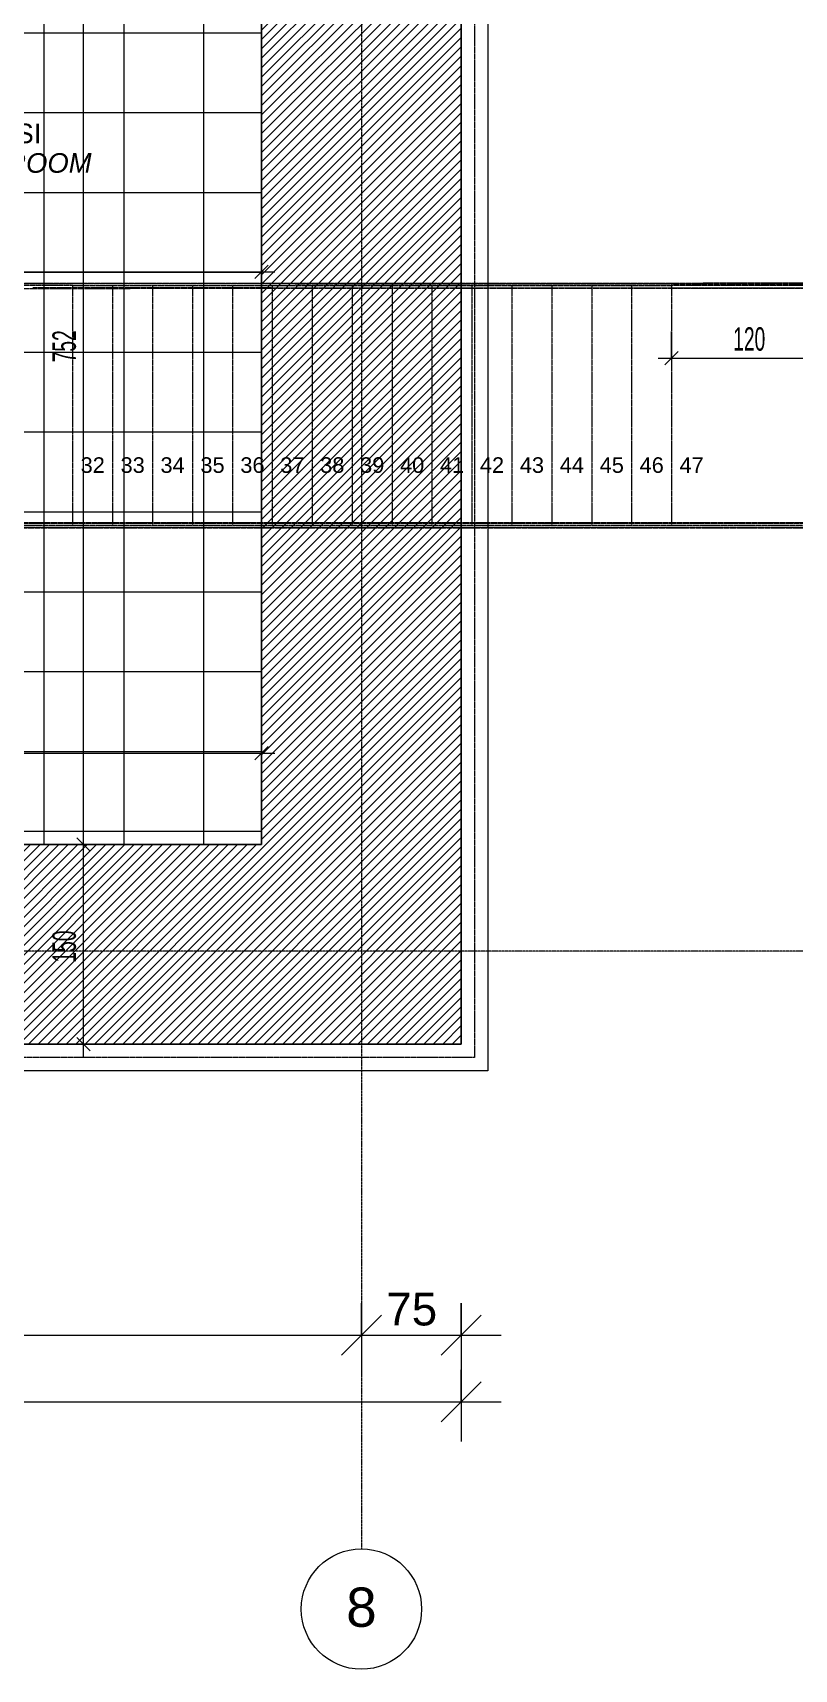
# Model space of a CAD drawing. Header units: centimetres. Extents: x -9345 to 11316, y -7197 to -3465.
# Drawn here: x -984 to -412, y -7170 to -5941 of the extents above; entities that cross this region are included whole.
import ezdxf

# ---------------------------------------------------------------- set-up
doc = ezdxf.new("R2010")
doc.units = ezdxf.units.CM
doc.linetypes.add('Grid Line 1_4_', pattern=[1.11125, 0.635, -0.15875, 0.15875, -0.15875])
doc.linetypes.add('Overhead', pattern=[0.396875, 0.238125, -0.15875])
for name, color, linetype, lineweight in [('A-ANNO-DIMS', 211, 'Continuous', 9), ('A-ANNO-DIMS-100', 211, 'Continuous', 9), ('A-AREA-IDEN', 2, 'Continuous', 9), ('A-DETL', 90, 'Continuous', 9), ('A-FLOR-HRAL', 11, 'Continuous', 9), ('A-FLOR-HRAL-MBND', 5, 'Overhead', 9), ('A-FLOR-OVHD', 1, 'Overhead', 9), ('A-FLOR-PATT', 8, 'Continuous', 9), ('A-WALL', 113, 'Continuous', 9), ('A-WALL-PATT', 111, 'Continuous', 25), ('S-GRID', 1, 'Continuous', 9), ('S-GRID-IDEN', 1, 'Continuous', 9), ('S-STRS-ANNO', 31, 'Continuous', 9), ('S-STRS-MBND', 31, 'Overhead', 9)]:
    doc.layers.add(name, color=color, linetype=linetype, lineweight=lineweight)
doc.styles.add('Arial', font='arial.ttf', dxfattribs={"height": 11.710189})
doc.styles.add('Arial_1', font='arial.ttf', dxfattribs={"height": 29.505988})
doc.styles.add('Arial_2', font='arial.ttf', dxfattribs={"height": 14.752994})
doc.styles.add('Arial_4', font='arial.ttf', dxfattribs={"height": 24.588323})
doc.styles.add('Arial_I', font='ariali.ttf', dxfattribs={"height": 14.752994})
doc.styles.add('Swis721 LtCn BT_1', font='swisscl.ttf', dxfattribs={"width": 0.8, "height": 17.639445})
doc.dimstyles.new('IUAS_DIMENSION_AXIS', dxfattribs={"dimscale": 30.48, "dimtxt": 25, "dimasz": 0.984252, "dimexe": 0.984252, "dimexo": 0.0625, "dimgap": 0, "dimtad": 1, "dimdec": 0, "dimzin": 0, "dimdsep": 46, "dimtxsty": 'Arial_4', "dimblk1": 'OBLIQUE', "dimblk2": 'OBLIQUE', "dimsah": 1, "dimcen": 0.09, "dimdle": 0.984252, "dimazin": 0, "dimtfac": 1, "dimtdec": 4, "dimtix": 1, "dimtmove": 0, "dimatfit": 3, "dimfxl": 0.787402, "dimfxlon": 1, "dimtvp": 1, "dimtolj": 1, "dimtzin": 0, "dimarcsym": 2})
doc.dimstyles.new('IUAS_DIMENSION_INSIDE_100', dxfattribs={"dimscale": 30.48, "dimtxt": 18, "dimasz": 0.328084, "dimexe": 0.328084, "dimexo": 0.0625, "dimgap": 0, "dimtad": 1, "dimdec": 0, "dimdsep": 46, "dimtxsty": 'Swis721 LtCn BT_1', "dimblk1": 'OBLIQUE', "dimblk2": 'OBLIQUE', "dimsah": 1, "dimcen": 0.09, "dimdle": 0.328084, "dimazin": 0, "dimtfac": 1, "dimtdec": 4, "dimtix": 1, "dimtmove": 0, "dimatfit": 3, "dimfxl": 0.656168, "dimfxlon": 1, "dimtvp": 1, "dimtolj": 1, "dimtzin": 0, "dimarcsym": 2})
pattern_1 = [(45, (0, 0), (-3.535534, 3.535534), [])]

# ---------------------------------------------------------------- blocks, each defined once
blk = doc.blocks.new('Railing - Railing-1672219-_116_30 KONKORS KATI _ CONCOURSE LEVEL')
at = {"layer": 'A-FLOR-HRAL-MBND'}
for p, q in [((-6260.5, -1327.9), (-6227.3, -1411.5)), ((-6260.5, -1327.9), (-6227.3, -1411.5)), ((-6260.5, -1327.9), (-6227.3, -1411.5)), ((-6260.5, -1327.9), (-6227.3, -1411.5)), ((-6260, -1327.7), (-6226.8, -1411.3)), ((-6263.7, -1329.1), (-6230.5, -1412.8)), ((-6263.3, -1329), (-6230.1, -1412.6)), ((-6263.3, -1329), (-6230.1, -1412.6)), ((-6263.3, -1329), (-6230.1, -1412.6)), ((-6263.3, -1329), (-6230.1, -1412.6)), ((-6230.5, -1412.8), (-6053.6, -1859)), ((-6230.1, -1412.6), (-6053.1, -1858.8)), ((-6230.1, -1412.6), (-6053.1, -1858.8)), ((-6230.1, -1412.6), (-6053.1, -1858.8)), ((-6230.1, -1412.6), (-6053.1, -1858.8)), ((-6227.3, -1411.5), (-6050.3, -1857.7)), ((-6227.3, -1411.5), (-6050.3, -1857.7)), ((-6227.3, -1411.5), (-6050.3, -1857.7)), ((-6227.3, -1411.5), (-6050.3, -1857.7)), ((-6226.8, -1411.3), (-6049.8, -1857.5)), ((-6053.6, -1859), (-6020.4, -1942.6)), ((-6053.1, -1858.8), (-6019.9, -1942.5)), ((-6053.1, -1858.8), (-6019.9, -1942.5)), ((-6053.1, -1858.8), (-6019.9, -1942.5)), ((-6053.1, -1858.8), (-6019.9, -1942.5)), ((-6050.3, -1857.7), (-6017.1, -1941.4)), ((-6050.3, -1857.7), (-6017.1, -1941.4)), ((-6050.3, -1857.7), (-6017.1, -1941.4)), ((-6050.3, -1857.7), (-6017.1, -1941.4)), ((-6049.8, -1857.5), (-6016.7, -1941.2)), ((-6020.4, -1942.6), (-5843.4, -2388.8)), ((-6019.9, -1942.5), (-5842.9, -2388.6)), ((-6019.9, -1942.5), (-5842.9, -2388.6)), ((-6019.9, -1942.5), (-5842.9, -2388.6)), ((-6019.9, -1942.5), (-5842.9, -2388.6)), ((-6017.1, -1941.4), (-5840.2, -2387.5)), ((-6017.1, -1941.4), (-5840.2, -2387.5)), ((-6017.1, -1941.4), (-5840.2, -2387.5)), ((-6017.1, -1941.4), (-5840.2, -2387.5)), ((-6016.7, -1941.2), (-5839.7, -2387.3))]:
    blk.add_line(p, q, dxfattribs=at)
blk = doc.blocks.new('Railing - Railing-1672223-_116_30 KONKORS KATI _ CONCOURSE LEVEL')
at = {"layer": 'A-FLOR-HRAL-MBND'}
for p, q in [((-6096.5, -1262.8), (-6063.3, -1346.5)), ((-6093.2, -1261.5), (-6060, -1345.2)), ((-6093.2, -1261.5), (-6060, -1345.2)), ((-6093.2, -1261.5), (-6060, -1345.2)), ((-6093.2, -1261.5), (-6060, -1345.2)), ((-6092.8, -1261.3), (-6059.6, -1345)), ((-6063.3, -1346.5), (-5886.3, -1792.6)), ((-6062.8, -1346.3), (-5885.9, -1792.5)), ((-6062.8, -1346.3), (-5885.9, -1792.5)), ((-6062.8, -1346.3), (-5885.9, -1792.5)), ((-6062.8, -1346.3), (-5885.9, -1792.5)), ((-6060, -1345.2), (-5883.1, -1791.4)), ((-6060, -1345.2), (-5883.1, -1791.4)), ((-6060, -1345.2), (-5883.1, -1791.4)), ((-6060, -1345.2), (-5883.1, -1791.4)), ((-6059.6, -1345), (-5882.6, -1791.2)), ((-5886.3, -1792.6), (-5853.1, -1876.3)), ((-5885.9, -1792.5), (-5852.7, -1876.1)), ((-5885.9, -1792.5), (-5852.7, -1876.1)), ((-5885.9, -1792.5), (-5852.7, -1876.1)), ((-5885.9, -1792.5), (-5852.7, -1876.1)), ((-5883.1, -1791.4), (-5849.9, -1875)), ((-5883.1, -1791.4), (-5849.9, -1875)), ((-5883.1, -1791.4), (-5849.9, -1875)), ((-5883.1, -1791.4), (-5849.9, -1875)), ((-5882.6, -1791.2), (-5849.4, -1874.8)), ((-5853.1, -1876.3), (-5676.2, -2322.5)), ((-5852.7, -1876.1), (-5675.7, -2322.3)), ((-5852.7, -1876.1), (-5675.7, -2322.3)), ((-5852.7, -1876.1), (-5675.7, -2322.3)), ((-5852.7, -1876.1), (-5675.7, -2322.3)), ((-5849.9, -1875), (-5672.9, -2321.2)), ((-5849.9, -1875), (-5672.9, -2321.2)), ((-5849.9, -1875), (-5672.9, -2321.2)), ((-5849.9, -1875), (-5672.9, -2321.2)), ((-5849.4, -1874.8), (-5672.4, -2321))]:
    blk.add_line(p, q, dxfattribs=at)
blk = doc.blocks.new('Grid - IUAS_A_GRID_HEAD_4_5MM-1313285-_116_30 KONKORS KATI _ CONCOURSE LEVEL')
at = {"layer": 'S-GRID-IDEN'}
blk.add_circle((0, 0), 0.452, dxfattribs=at)
blk = doc.blocks.new('DIMBLOCK23-_116_30 KONKORS KATI _ CONCOURSE LEVEL')
at = {"layer": 'A-ANNO-DIMS-100', "transparency": 16777216}
for p, q in [((-1307, -6461.8), (-1307, -6491.8)), ((-1307, -6481.8), (-1307, -6461.8)), ((-812, -6461.8), (-812, -6491.8)), ((-812, -6481.8), (-812, -6461.8)), ((-1307, -6481.8), (-1302, -6476.8)), ((-812, -6481.8), (-807, -6476.8)), ((-1307, -6481.8), (-1312, -6486.8)), ((-1307, -6481.8), (-802, -6481.8)), ((-812, -6481.8), (-817, -6486.8))]:
    blk.add_line(p, q, dxfattribs=at)
at = {"layer": 'A-ANNO-DIMS-100', "color": 0, "transparency": 16777216, "insert": (-1073.2, -6458.4), "char_height": 17.64, "width": 32.914, "attachment_point": 1, "line_spacing_factor": 0.971848, "style": 'Swis721 LtCn BT_1'}
blk.add_mtext('495', dxfattribs=at)
blk = doc.blocks.new('_Oblique')
at = {"color": 0, "linetype": 'ByBlock', "lineweight": -2}
blk.add_line((-0.5, -0.5), (0.5, 0.5), dxfattribs=at)
blk = doc.blocks.new('DIMBLOCK115-_116_30 KONKORS KATI _ CONCOURSE LEVEL')
at = {"layer": 'A-ANNO-DIMS-100', "transparency": 16777216}
for p, q in [((-1307, -6100.1), (-1307, -6130.1)), ((-1307, -6120.1), (-1307, -6100.1)), ((-812, -6100.1), (-812, -6130.1)), ((-812, -6120.1), (-812, -6100.1)), ((-1307, -6120.1), (-1312, -6125.1)), ((-1307, -6120.1), (-1302, -6115.1)), ((-1307, -6120.1), (-802, -6120.1)), ((-812, -6120.1), (-817, -6125.1)), ((-812, -6120.1), (-807, -6115.1))]:
    blk.add_line(p, q, dxfattribs=at)
at = {"layer": 'A-ANNO-DIMS-100', "color": 0, "transparency": 16777216, "insert": (-1073.2, -6096.8), "char_height": 17.64, "width": 32.914, "attachment_point": 1, "line_spacing_factor": 0.971848, "style": 'Swis721 LtCn BT_1'}
blk.add_mtext('495', dxfattribs=at)
blk = doc.blocks.new('DIMBLOCK145-_116_30 KONKORS KATI _ CONCOURSE LEVEL')
at = {"layer": 'A-ANNO-DIMS-100', "transparency": 16777216}
for p, q in [((-965.9, -6550.5), (-935.9, -6550.5)), ((-945.9, -6550.5), (-965.9, -6550.5)), ((-945.9, -6550.5), (-950.9, -6545.5)), ((-945.9, -6710.5), (-945.9, -6550.5)), ((-945.9, -6550.5), (-940.9, -6555.5)), ((-965.9, -6700.5), (-935.9, -6700.5)), ((-945.9, -6700.5), (-965.9, -6700.5)), ((-945.9, -6700.5), (-950.9, -6695.5)), ((-945.9, -6700.5), (-940.9, -6705.5))]:
    blk.add_line(p, q, dxfattribs=at)
at = {"layer": 'A-ANNO-DIMS-100', "color": 0, "transparency": 16777216, "insert": (-969.2, -6639.2), "char_height": 17.64, "width": 32.914, "attachment_point": 1, "rotation": 90, "line_spacing_factor": 0.971848, "style": 'Swis721 LtCn BT_1'}
blk.add_mtext('150', dxfattribs=at)
blk = doc.blocks.new('DIMBLOCK146-_116_30 KONKORS KATI _ CONCOURSE LEVEL')
at = {"layer": 'A-ANNO-DIMS-100', "transparency": 16777216}
for p, q in [((-965.9, -5798.5), (-935.9, -5798.5)), ((-945.9, -5798.5), (-965.9, -5798.5)), ((-945.9, -5798.5), (-950.9, -5793.5)), ((-945.9, -6550.5), (-945.9, -5798.5)), ((-945.9, -5798.5), (-940.9, -5803.5)), ((-965.9, -6550.5), (-935.9, -6550.5)), ((-945.9, -6550.5), (-965.9, -6550.5)), ((-945.9, -6550.5), (-950.9, -6545.5)), ((-945.9, -6550.5), (-940.9, -6555.5))]:
    blk.add_line(p, q, dxfattribs=at)
at = {"layer": 'A-ANNO-DIMS-100', "color": 0, "transparency": 16777216, "insert": (-969.2, -6188.2), "char_height": 17.64, "width": 32.914, "attachment_point": 1, "rotation": 90, "line_spacing_factor": 0.971848, "style": 'Swis721 LtCn BT_1'}
blk.add_mtext('752', dxfattribs=at)
blk = doc.blocks.new('DIMBLOCK244-_116_30 KONKORS KATI _ CONCOURSE LEVEL')
at = {"layer": 'A-ANNO-DIMS-100', "transparency": 16777216}
for p, q in [((-6812, -6945.1), (-6812, -6999.1)), ((-6812, -6969.1), (-6812, -6945.1)), ((-662, -6945.1), (-662, -6999.1)), ((-662, -6969.1), (-662, -6945.1)), ((-6812, -6969.1), (-6797, -6954.1)), ((-662, -6969.1), (-647, -6954.1)), ((-6842, -6969.1), (-632, -6969.1)), ((-6812, -6969.1), (-6827, -6984.1)), ((-662, -6969.1), (-677, -6984.1))]:
    blk.add_line(p, q, dxfattribs=at)
at = {"layer": 'A-ANNO-DIMS-100', "color": 0, "transparency": 16777216, "insert": (-3774.7, -6937.2), "char_height": 24.59, "width": 90.462, "attachment_point": 1, "line_spacing_factor": 0.938532, "style": 'Arial_4'}
blk.add_mtext('6150', dxfattribs=at)
blk = doc.blocks.new('DIMBLOCK263-_116_30 KONKORS KATI _ CONCOURSE LEVEL')
at = {"layer": 'A-ANNO-DIMS-100', "transparency": 16777216}
for p, q in [((-1382, -6895.1), (-1382, -6949.1)), ((-1382, -6919.1), (-1382, -6895.1)), ((-737, -6895.1), (-737, -6949.1)), ((-737, -6919.1), (-737, -6895.1)), ((-1382, -6919.1), (-1367, -6904.1)), ((-737, -6919.1), (-722, -6904.1)), ((-1382, -6919.1), (-1397, -6934.1)), ((-1382, -6919.1), (-737, -6919.1)), ((-737, -6919.1), (-752, -6934.1))]:
    blk.add_line(p, q, dxfattribs=at)
at = {"layer": 'A-ANNO-DIMS-100', "color": 0, "transparency": 16777216, "insert": (-1087.8, -6887.2), "char_height": 24.59, "width": 67.846, "attachment_point": 1, "line_spacing_factor": 0.938532, "style": 'Arial_4'}
blk.add_mtext('645', dxfattribs=at)
blk = doc.blocks.new('DIMBLOCK264-_116_30 KONKORS KATI _ CONCOURSE LEVEL')
at = {"layer": 'A-ANNO-DIMS-100', "transparency": 16777216}
for p, q in [((-737, -6895.1), (-737, -6949.1)), ((-737, -6919.1), (-737, -6895.1)), ((-662, -6895.1), (-662, -6949.1)), ((-662, -6919.1), (-662, -6895.1)), ((-737, -6919.1), (-722, -6904.1)), ((-662, -6919.1), (-647, -6904.1)), ((-737, -6919.1), (-752, -6934.1)), ((-737, -6919.1), (-632, -6919.1)), ((-662, -6919.1), (-677, -6934.1))]:
    blk.add_line(p, q, dxfattribs=at)
at = {"layer": 'A-ANNO-DIMS-100', "color": 0, "transparency": 16777216, "insert": (-718.3, -6887.2), "char_height": 24.59, "width": 45.231, "attachment_point": 1, "line_spacing_factor": 0.938532, "style": 'Arial_4'}
blk.add_mtext('75', dxfattribs=at)
blk = doc.blocks.new('DIMBLOCK304-_116_30 KONKORS KATI _ CONCOURSE LEVEL')
at = {"layer": 'A-ANNO-DIMS-100', "transparency": 16777216}
for p, q in [((-504, -6165.1), (-504, -6195.1)), ((-504, -6185.1), (-504, -6165.1)), ((-384, -6165.1), (-384, -6195.1)), ((-384, -6185.1), (-384, -6165.1)), ((-504, -6185.1), (-499, -6180.1)), ((-384, -6185.1), (-379, -6180.1)), ((-514, -6185.1), (-384, -6185.1)), ((-504, -6185.1), (-509, -6190.1)), ((-384, -6185.1), (-389, -6190.1))]:
    blk.add_line(p, q, dxfattribs=at)
at = {"layer": 'A-ANNO-DIMS-100', "color": 0, "transparency": 16777216, "insert": (-457.7, -6161.8), "char_height": 17.64, "width": 32.914, "attachment_point": 1, "line_spacing_factor": 0.971848, "style": 'Swis721 LtCn BT_1'}
blk.add_mtext('120', dxfattribs=at)

msp = doc.modelspace()

# ---------------------------------------------------------------- hatches: boundary and pattern name
at = {"layer": 'A-FLOR-PATT'}
h = msp.add_hatch(dxfattribs=at)
h.set_pattern_fill('FP_5', color=256, style=0, pattern_type=2)
h.set_pattern_definition([(180, (-1095.38, -5640.527), (-7e-15, -60), []), (270, (-1095.38, -5640.527), (60, 4e-15), [])])
h.paths.add_polyline_path([(-812, -6550.5), (-812, -5798.5), (-1142, -5798.5), (-1142, -5750.5), (-1307, -5750.5), (-1307, -5580.5), (-1782, -5580.5), (-1782, -5930.5), (-1307, -5930.5), (-1307, -6550.5)], flags=0)
at = {"layer": 'A-WALL-PATT', "lineweight": 9}
h = msp.add_hatch(dxfattribs=at)
h.set_pattern_fill('FP_1', color=256, style=0, pattern_type=2)
h.set_pattern_definition(pattern_1)
h.paths.add_polyline_path([(-794.6, -6550.5), (-662, -6550.5), (-662, -4815.4), (-812, -4815.4), (-812, -6550.5)], flags=0)
h.paths.add_polyline_path([(-680.1, -4165.3), (-662, -4165.3), (-662, -3990.5), (-812, -3990.5), (-811.9, -4165.3), (-718.3, -4165.3)], flags=0)
h = msp.add_hatch(dxfattribs=at)
h.set_pattern_fill('FP_1', color=256, style=0, pattern_type=2)
h.set_pattern_definition(pattern_1)
h.paths.add_polyline_path([(-6812, -6700.5), (-662, -6700.5), (-662, -6550.5), (-4958, -6550.5), (-5028, -6551), (-5028, -6550.5), (-6812, -6550.5), (-6812, -6691.6)], flags=0)

# ---------------------------------------------------------------- linework, layer by layer
at = {"layer": 'A-DETL'}
for p, q in [((-642, -4881.5), (-642, -6720.5)), ((-642, -6720.5), (-6832, -6720.5))]:
    msp.add_line(p, q, dxfattribs=at)
at = {"layer": 'A-FLOR-OVHD'}
for p, q in [((-652, -4871.5), (-652, -6710.5)), ((-652, -6710.5), (-6822, -6710.5))]:
    msp.add_line(p, q, dxfattribs=at)
at = {"layer": 'A-WALL', "lineweight": 25}
for p, q in [((-662, -6700.5), (-662, -4815.4)), ((-812, -5798.5), (-812, -6550.5)), ((-812, -6550.5), (-1307, -6550.5)), ((-6812, -6700.5), (-662, -6700.5))]:
    msp.add_line(p, q, dxfattribs=at)
at = {"layer": 'S-GRID', "linetype": 'Grid Line 1_4_'}
for p, q in [((-737, -3567.1), (-737, -7079.7)), ((1078.2, -6630.5), (-8251.7, -6630.5))]:
    msp.add_line(p, q, dxfattribs=at)
at = {"layer": 'S-STRS-MBND'}
for p, q in [((-954, -6130.5), (-1074, -6130.5)), ((-954, -6130.5), (-954, -6310.5)), ((-954, -6130.5), (-504, -6130.5)), ((-954, -6130.5), (-954, -6310.5)), ((-924, -6130.5), (-924, -6310.5)), ((-924, -6130.5), (-924, -6310.5)), ((-894, -6130.5), (-894, -6310.5)), ((-894, -6130.5), (-894, -6310.5)), ((-864, -6130.5), (-864, -6310.5)), ((-864, -6130.5), (-864, -6310.5)), ((-834, -6130.5), (-834, -6310.5)), ((-834, -6130.5), (-834, -6310.5)), ((-804, -6130.5), (-804, -6310.5)), ((-804, -6130.5), (-804, -6310.5)), ((-774, -6130.5), (-774, -6310.5)), ((-774, -6130.5), (-774, -6310.5)), ((-744, -6130.5), (-744, -6310.5)), ((-744, -6130.5), (-744, -6310.5)), ((-714, -6130.5), (-714, -6310.5)), ((-714, -6130.5), (-714, -6310.5)), ((-684, -6130.5), (-684, -6310.5)), ((-684, -6130.5), (-684, -6310.5)), ((-654, -6130.5), (-654, -6310.5)), ((-654, -6130.5), (-654, -6310.5)), ((-624, -6130.5), (-624, -6310.5)), ((-624, -6130.5), (-624, -6310.5)), ((-594, -6130.5), (-594, -6310.5)), ((-594, -6130.5), (-594, -6310.5)), ((-564, -6130.5), (-564, -6310.5)), ((-564, -6130.5), (-564, -6310.5)), ((-534, -6130.5), (-534, -6310.5)), ((-534, -6130.5), (-534, -6310.5)), ((-384, -6130.5), (-504, -6130.5)), ((-504, -6130.5), (-504, -6310.5)), ((-504, -6130.5), (-504, -6310.5)), ((-1074, -6310.5), (-954, -6310.5)), ((-954, -6310.5), (-504, -6310.5)), ((-504, -6310.5), (-384, -6310.5))]:
    msp.add_line(p, q, dxfattribs=at)

# ---------------------------------------------------------------- block references
at = {"layer": 'A-FLOR-HRAL', "rotation": 68.36410604411739}
for name in ['Railing - Railing-1672223-_116_30 KONKORS KATI _ CONCOURSE LEVEL', 'Railing - Railing-1672219-_116_30 KONKORS KATI _ CONCOURSE LEVEL']:
    msp.add_blockref(name, (0, 0), dxfattribs=at)
at = {"layer": 'S-GRID-IDEN', "xscale": 99.99999999999996, "yscale": 99.99999999999996, "zscale": 99.99999999999996, "rotation": 180}
msp.add_blockref('Grid - IUAS_A_GRID_HEAD_4_5MM-1313285-_116_30 KONKORS KATI _ CONCOURSE LEVEL', (-737, -7124.9), dxfattribs=at)

# ---------------------------------------------------------------- texts
at = {"layer": 'A-AREA-IDEN', "char_height": 14.753, "attachment_point": 1, "line_spacing_factor": 0.938532}
for s, insert, width, style in [('HABERLEŞME ODASI', (-1188.2, -6008.8), 250.74, 'Arial_2'), ('COMMUNICATION ROOM', (-1188.2, -6031), 297, 'Arial_I')]:
    msp.add_mtext(s, dxfattribs=dict(at, insert=insert, width=width, style=style))
at = {"layer": 'S-STRS-ANNO', "char_height": 11.71, "width": 21.541, "attachment_point": 1, "line_spacing_factor": 0.938532, "style": 'Arial'}
for s, insert in [('32', (-948, -6259.5)), ('33', (-918, -6259.5)), ('34', (-888, -6259.5)), ('35', (-858, -6259.5)), ('36', (-828, -6259.5)), ('37', (-798, -6259.5)), ('38', (-768, -6259.5)), ('39', (-738, -6259.5)), ('40', (-708, -6259.5)), ('41', (-678, -6259.5)), ('42', (-648, -6259.5)), ('43', (-618, -6259.5)), ('44', (-588, -6259.5)), ('45', (-558, -6259.5)), ('46', (-528, -6259.5)), ('47', (-498, -6259.5))]:
    msp.add_mtext(s, dxfattribs=dict(at, insert=insert))

# ---------------------------------------------------------------- dimensions: what is measured, and where the dimension line sits
at = {"layer": 'A-ANNO-DIMS'}
for base, p1, p2, angle, dimstyle, override, picture, middle in [((-945.9, -5798.5), (-965.9, -6550.5), (-965.9, -5798.5), 90, 'IUAS_DIMENSION_INSIDE_100', {"dimpost": '<>', "dimfxl": 752}, 'DIMBLOCK146-_116_30 KONKORS KATI _ CONCOURSE LEVEL', (-954.9, -6174.5)), ((-812, -6481.8), (-1307, -6461.8), (-812, -6461.8), 0, 'IUAS_DIMENSION_INSIDE_100', {"dimpost": '<>', "dimfxl": 495}, 'DIMBLOCK23-_116_30 KONKORS KATI _ CONCOURSE LEVEL', (-1059.5, -6472.7)), ((-945.9, -6550.5), (-965.9, -6700.5), (-965.9, -6550.5), 90, 'IUAS_DIMENSION_INSIDE_100', {"dimpost": '<>', "dimfxl": 150}, 'DIMBLOCK145-_116_30 KONKORS KATI _ CONCOURSE LEVEL', (-954.9, -6625.5)), ((-737, -6919.1), (-1382, -6895.1), (-737, -6895.1), 0, 'IUAS_DIMENSION_AXIS', {"dimpost": '<>', "dimfxl": 645}, 'DIMBLOCK263-_116_30 KONKORS KATI _ CONCOURSE LEVEL', (-1059.5, -6906.5)), ((-662, -6919.1), (-737, -6895.1), (-662, -6895.1), 0, 'IUAS_DIMENSION_AXIS', {"dimpost": '<>', "dimfxl": 75}, 'DIMBLOCK264-_116_30 KONKORS KATI _ CONCOURSE LEVEL', (-699.5, -6906.6)), ((-662, -6969.1), (-6812, -6945.1), (-662, -6945.1), 0, 'IUAS_DIMENSION_AXIS', {"dimpost": '<>', "dimfxl": 6150}, 'DIMBLOCK244-_116_30 KONKORS KATI _ CONCOURSE LEVEL', (-3737, -6956.5))]:
    dim = msp.add_linear_dim(base=base, p1=p1, p2=p2, angle=angle, dimstyle=dimstyle, override=override, dxfattribs=at)
    dim.commit()
    dim.dimension.update_dxf_attribs({"geometry": picture, "text_midpoint": middle})
for base, p1, p2, override, picture, middle in [((-812, -6120.1), (-1307, -6100.1), (-812, -6100.1), {"dimpost": '<>', "dimfxl": 495}, 'DIMBLOCK115-_116_30 KONKORS KATI _ CONCOURSE LEVEL', (-1059.5, -6111.1)), ((-384, -6185.1), (-504, -6165.1), (-384, -6165.1), {"dimpost": '<>', "dimfxl": 120}, 'DIMBLOCK304-_116_30 KONKORS KATI _ CONCOURSE LEVEL', (-444, -6176.1))]:
    dim = msp.add_linear_dim(base=base, p1=p1, p2=p2, dimstyle='IUAS_DIMENSION_INSIDE_100', override=override, dxfattribs=at)
    dim.commit()
    dim.dimension.update_dxf_attribs({"geometry": picture, "text_midpoint": middle})

# ---------------------------------------------------------------- next in the draw order: texts
at = {"layer": 'S-GRID-IDEN', "insert": (-737, -7108.7), "char_height": 29.506, "width": 27.36, "attachment_point": 2, "line_spacing_factor": 0.938532, "style": 'Arial_1', "bg_fill": 3, "box_fill_scale": 1.25, "bg_fill_color": 0, "bg_fill_transparency": 0}
msp.add_mtext('\\fArial|b0|i0|c162|p34|;8', dxfattribs=at)

doc.saveas('drawing.dxf')
